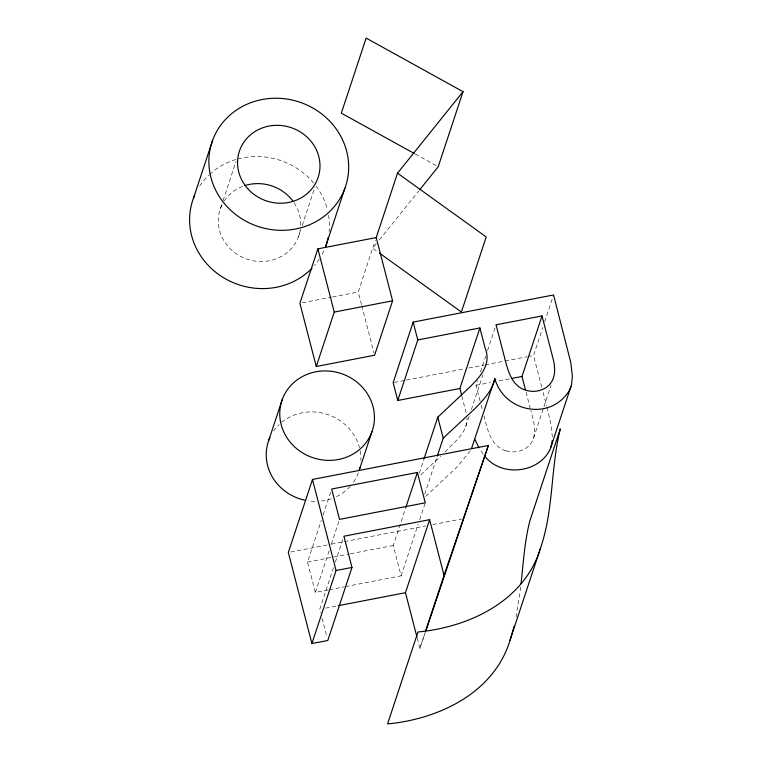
<?xml version="1.0" encoding="UTF-8"?>
<svg xmlns="http://www.w3.org/2000/svg" width="762" height="762" viewBox="0 0 762 762"><rect width="100%" height="100%" fill="white"/><g stroke="black" fill="none" stroke-linecap="round" stroke-linejoin="round"><path stroke-width="0.57" stroke-dasharray="3.81 2.86" d="M520.675 587.073L515.855 618.325M506.006 450.837A23.298 21.707 18.3 0 0 516.893 451.59A26.194 24.403 18.3 0 0 520.103 450.856L524.37 449.132A20.441 19.04 18.3 0 0 528.771 445.875C538.324 436.512 533.971 421.691 530.819 410.566M444.989 452.066C454 442.36 467.658 432.683 466.973 417.881M220.485 208.426L222.704 201.701M223.076 200.577L236.049 161.353M298.513 236.687L300.742 229.962M302.219 225.476L314.82 187.376M361.502 304.638L358.226 291.998L375.285 240.401M328.117 589.95L315.373 592.417L307.515 562.07L321.259 520.494M323.117 514.874L331.289 490.157M315.373 592.417L329.489 549.716M331.346 544.097L339.157 520.503M333.489 567.7L319.735 609.276L320.602 612.619M335.347 562.089L342.776 539.61M345.491 586.597L401.107 575.843L393.249 545.497L405.879 507.292M419.252 473.25L424.072 458.676M424.682 494.224L436.921 457.229M401.107 575.843L418.205 524.151M419.691 519.665L425.263 502.806M480.117 401.06L476.04 385.353L477.526 380.867M480.489 371.894L485.68 356.206M487.537 350.596L496.062 324.822M465.83 426.32L469.163 416.233M471.392 409.508L482.889 374.761M417.233 638.127L419.881 648.348L425.082 632.612M541.734 387.153L533.533 355.492L542.801 327.47M544.659 321.859L553.183 296.075M533.562 438.131L543.573 407.87M543.935 406.746L550.983 385.448M419.881 648.348L425.234 632.679M470.249 450.828L457.676 466.363L425.625 496.443M376.409 243.611L372.685 248.241L378.476 252.403M379.39 239.906L418.843 190.814M420.853 474.831L440.865 455.99M302.228 302.819L331.394 297.18M332.556 296.961L358.226 291.998M394.24 382.419L405.213 380.295M406.308 380.086L463.334 369.056M468.82 367.998L484.175 365.027M485.27 364.817L503.92 361.217M505.016 360.998L526.952 356.759M528.047 356.549L533.533 355.492M476.04 385.353L490.404 382.572M499.015 380.905L509.549 378.876M290.655 552.05L330.26 544.392M331.422 544.163L425.777 525.923M432.768 524.58L461.886 518.951M307.515 562.07L349.215 554.003M350.377 553.784L393.249 545.497M329.27 589.731L344.338 586.816M325.526 608.162L337.118 605.923M506.006 450.828L504.349 450.266A20.593 19.193 18.3 0 1 498.262 446.837C489.156 439.274 486.899 426.796 483.975 415.995M415.28 154.057L436.121 165.573M483.146 454.095L479.555 448.742M543.096 392.43L546.649 406.146M546.926 407.203L550.755 422.967L552.355 436.817M526.066 392.211L530.142 407.946M481.127 404.993L482.756 411.28M461.858 396.107L466.239 413.395M361.798 305.791L374.009 352.93M322.04 618.192L326.946 637.127M358.359 472.859A47.654 44.396 18.3 0 1 352.873 483.089M350.187 486.404A47.654 44.396 18.3 0 1 334.413 497.576M331.337 498.758A47.654 44.396 18.3 0 1 321.602 500.996M314.877 501.358A47.654 44.396 18.3 0 1 308.124 500.805M273.625 431.035A47.654 44.396 18.3 0 1 279.159 424.558M281.559 422.415A47.654 44.396 18.3 0 1 359.512 447.742M360.207 450.894A47.654 44.396 18.3 0 1 360.855 460.458M323.869 250.841A70.361 65.551 18.3 0 1 321.764 255.032M319.335 259.051A70.361 65.551 18.3 0 1 314.363 265.624M199.663 186.061A70.361 65.551 18.3 0 1 208.712 175.193M209.579 174.384A70.361 65.551 18.3 0 1 236.049 159.458M237.935 158.934A70.361 65.551 18.3 0 1 313.639 182.975M316.068 186.061A70.361 65.551 18.3 0 1 327.355 209.436M328.584 215.255A70.361 65.551 18.3 0 1 329.07 231.715M300.333 229.562A41.5 38.662 18.3 0 1 247.574 259.337A41.5 38.662 18.3 0 1 222.342 204.216M224.209 201.035A41.5 38.662 18.3 0 1 244.021 185.871M294.084 202.759A41.5 38.662 18.3 0 1 300.685 225.885"/><path stroke-width="1.14" d="M552.031 442.274L552.202 440.541M521.046 583.73C523.389 562.689 524.542 541.382 529.895 520.808L560.308 428.873C550.555 468.135 553.774 509.721 540.458 548.259L510.054 640.194C494.186 692.858 438.788 719.128 387.582 723.9L417.986 631.965C469.192 627.193 524.589 600.923 540.458 548.259M551.879 443.093L551.574 444.722A30.718 28.623 18.3 0 1 548.945 451.59C536.029 473.897 500.024 476.555 484.413 455.705M397.764 400.479L417.786 339.947L479.898 327.946L459.877 388.477L397.764 400.479L393.144 382.629L413.166 322.097L553.555 294.961L570.776 362.436L572.376 376.285L571.595 384.191A30.718 28.623 18.3 0 1 568.957 391.058C550.212 421.034 504.454 412.328 494.833 378.714L471.526 448.542M494.833 378.714C492.357 390.573 483.622 399.64 475.498 408.041L443.217 438.169L437.293 456.105M510.054 640.194L514.179 626.078M193.348 198.596L212.617 140.322M317.887 248.85L299.895 303.276L316.268 366.503L374.599 355.225L392.601 300.8L376.228 237.573L317.887 248.85L334.261 312.077L316.268 366.503M344.919 188.243A70.361 65.551 18.3 0 1 226.133 205.597A70.361 65.551 18.3 0 1 265.252 99.003A70.361 65.551 18.3 0 1 344.919 188.243L325.65 246.517A70.361 65.551 18.3 0 0 328.184 237.515M268.748 440.407L282.302 399.421M376.028 238.163L397.516 173.184L463.029 91.669L366.141 38.1L341.319 113.157L414.242 153.476M425.996 630.441L488.375 445.456L312.477 479.46L288.322 552.498L311.906 643.547L327.812 640.471L351.968 567.433L343.891 536.238L429.625 519.665L444.036 575.31L425.453 631.488M463.029 91.669L438.207 166.726L419.595 189.881M359.093 470.64L371.913 431.873A47.654 44.396 18.3 0 0 317.954 371.437A47.654 44.396 18.3 0 0 291.455 443.627A47.654 44.396 18.3 0 0 371.913 431.873M311.906 643.547L336.061 570.509L312.477 479.46M405.879 507.292L417.405 472.459L331.661 489.033L339.528 519.379L425.263 502.806L417.405 472.459M424.072 458.676L437.788 417.195L462.429 394.011C474.574 382.381 493.119 367.389 485.165 348.291L479.898 327.946M416.938 636.994L405.47 592.703L429.625 519.665M525.389 389.582L521.989 376.466L542.011 315.935L496.062 324.822L505.825 362.531C508.197 371.142 511.092 380.448 518.274 386.305A20.593 19.193 18.3 0 0 524.361 389.744L526.028 390.296A23.298 21.707 18.3 0 0 536.905 391.058A26.194 24.403 18.3 0 0 540.125 390.325L544.392 388.601A20.441 19.04 18.3 0 0 548.792 385.343C556.184 378.285 555.336 366.951 552.879 357.911L542.011 315.935M550.907 447.094L570.928 386.563M444.036 575.31L488.375 445.456M334.261 312.077L392.601 300.8M511.464 378.504L521.989 376.466M336.061 570.509L351.968 567.433M338.271 605.695L405.47 592.703M397.516 173.184L486.213 236.944L461.391 312.001L379.438 253.098M478.984 447.808L474.812 439.245M459.877 388.477L461.639 395.259M413.166 322.097L417.786 339.947M437.788 417.195L443.217 438.169M304.79 500.196A47.654 44.396 18.3 0 1 269.958 437.474M359.855 467.792A47.654 44.396 18.3 0 1 359.331 469.84M311.972 268.243A70.361 65.551 18.3 0 1 222.837 277.273A70.361 65.551 18.3 0 1 194.653 195.339M244.926 185.566A41.5 38.662 18.3 0 1 292.979 201.187M247.726 188.652A41.5 38.662 18.3 0 0 317.783 178.413A41.5 38.662 18.3 0 0 270.796 125.778A41.5 38.662 18.3 0 0 247.726 188.652"/></g></svg>
